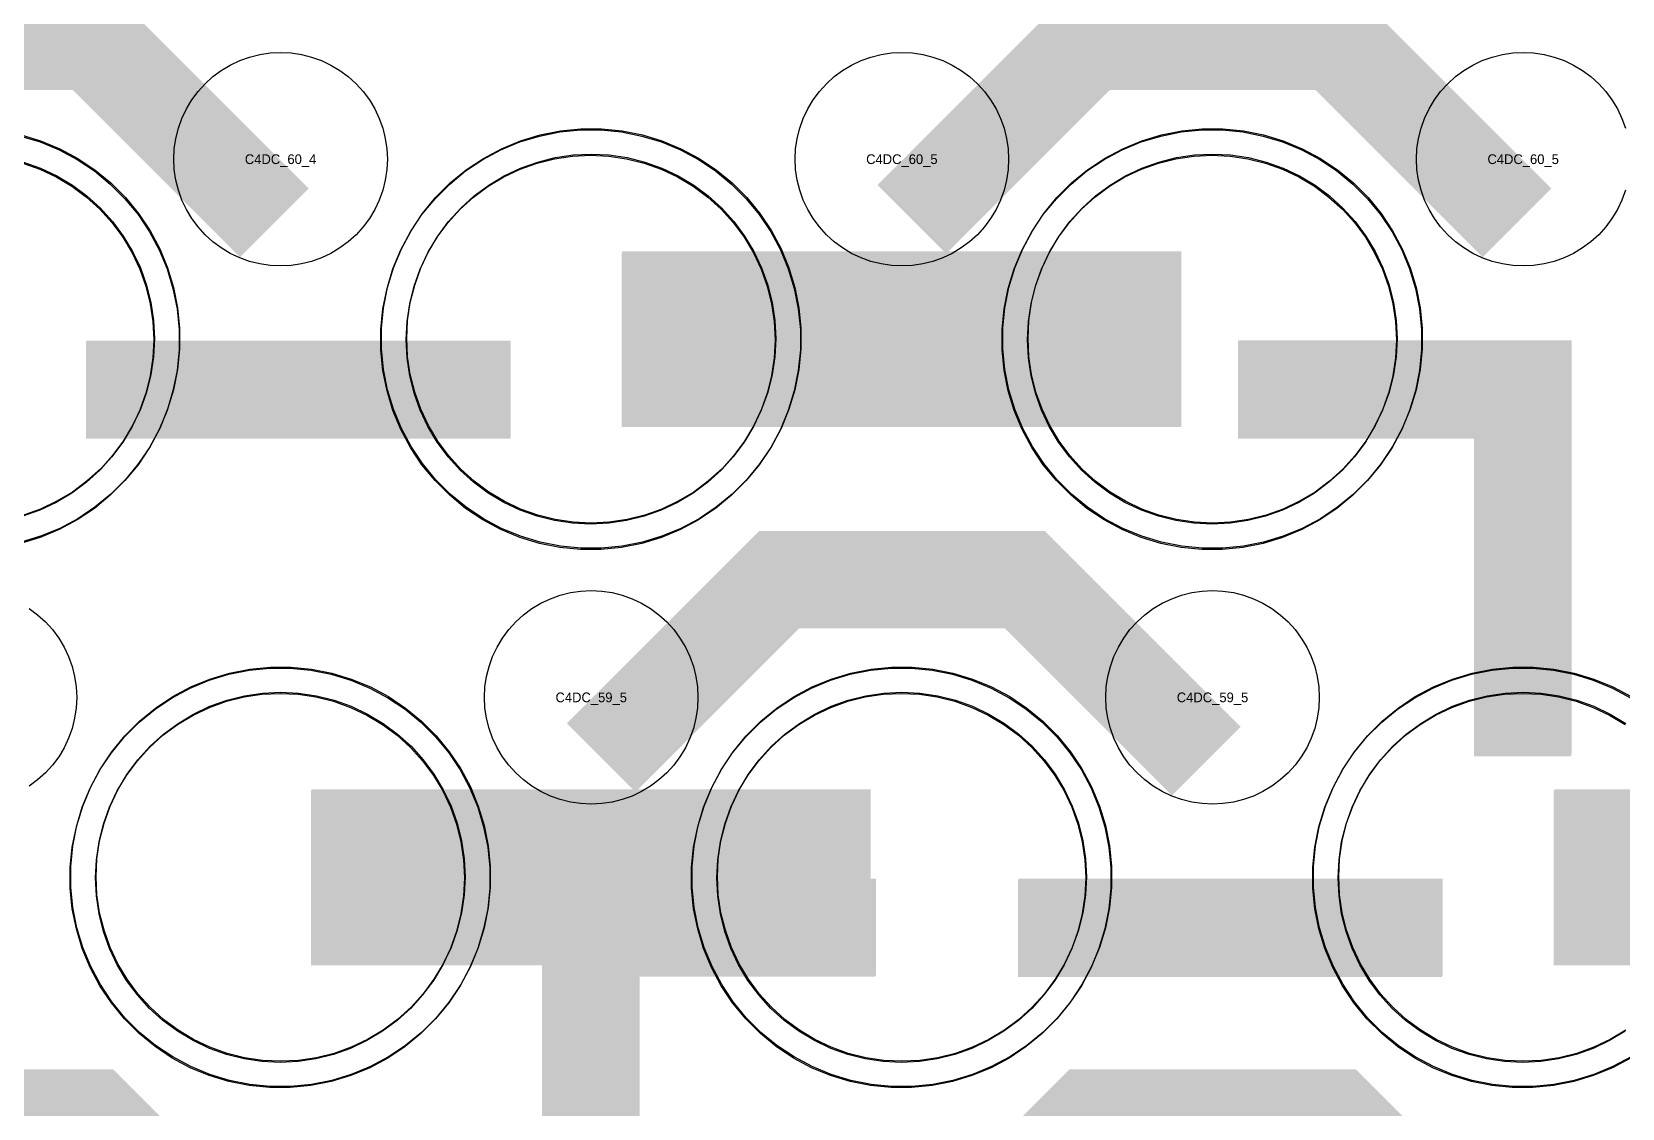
# Model space of a CAD drawing. Extents: x -11880 to 11880, y -14992 to 14992.
# Drawn here: x -10544.1 to -10134.5, y -6723.9 to -6446.7 of the extents above; entities that cross this region are included whole.
import ezdxf
from ezdxf.enums import TextEntityAlignment as Align

# ---------------------------------------------------------------- set-up
doc = ezdxf.new("R2010")
doc.units = 0
doc.header["$MEASUREMENT"] = 0
for name, color, linetype in [('GDS_775_DT_237', 138, 'CONTINUOUS'), ('RDL1_FS', 34, 'CONTINUOUS'), ('RDL_BS', 160, 'CONTINUOUS')]:
    doc.layers.add(name, color=color, linetype=linetype)

msp = doc.modelspace()

# ---------------------------------------------------------------- linework, layer by layer
at = {"layer": 'RDL1_FS', "color": 241, "true_color": 0xf7abae}
for points in [[(-10400.149, -6573.511), (-10404.806, -6573.282), (-10409.417, -6572.598), (-10413.94, -6571.466), (-10418.33, -6569.894), (-10422.544, -6567.902), (-10426.544, -6565.504), (-10430.289, -6562.726), (-10433.743, -6559.596), (-10436.873, -6556.142), (-10439.651, -6552.397), (-10442.049, -6548.397), (-10444.041, -6544.183), (-10445.613, -6539.793), (-10446.745, -6535.27), (-10447.429, -6530.659), (-10447.658, -6526.002), (-10447.429, -6521.345), (-10446.745, -6516.734), (-10445.613, -6512.211), (-10444.041, -6507.821), (-10442.049, -6503.607), (-10439.651, -6499.607), (-10436.873, -6495.862), (-10433.743, -6492.408), (-10430.289, -6489.278), (-10426.544, -6486.5), (-10422.544, -6484.102), (-10418.33, -6482.11), (-10413.94, -6480.538), (-10409.417, -6479.406), (-10404.806, -6478.722), (-10400.149, -6478.493), (-10395.492, -6478.722), (-10390.881, -6479.406), (-10386.358, -6480.538), (-10381.968, -6482.11), (-10377.754, -6484.102), (-10373.754, -6486.5), (-10370.009, -6489.278), (-10366.555, -6492.408), (-10363.425, -6495.862), (-10360.647, -6499.607), (-10358.249, -6503.607), (-10356.257, -6507.821), (-10354.685, -6512.211), (-10353.553, -6516.734), (-10352.869, -6521.345), (-10352.64, -6526.002), (-10352.869, -6530.659), (-10353.553, -6535.27), (-10354.685, -6539.793), (-10356.257, -6544.183), (-10358.249, -6548.397), (-10360.647, -6552.397), (-10363.425, -6556.142), (-10366.555, -6559.596), (-10370.009, -6562.726), (-10373.754, -6565.504), (-10377.754, -6567.902), (-10381.968, -6569.894), (-10386.358, -6571.466), (-10390.881, -6572.598), (-10395.492, -6573.282)], [(-10240.149, -6573.511), (-10244.806, -6573.282), (-10249.417, -6572.598), (-10253.94, -6571.466), (-10258.33, -6569.894), (-10262.544, -6567.902), (-10266.544, -6565.504), (-10270.289, -6562.726), (-10273.743, -6559.596), (-10276.873, -6556.142), (-10279.651, -6552.397), (-10282.049, -6548.397), (-10284.041, -6544.183), (-10285.613, -6539.793), (-10286.745, -6535.27), (-10287.429, -6530.659), (-10287.658, -6526.002), (-10287.429, -6521.345), (-10286.745, -6516.734), (-10285.613, -6512.211), (-10284.041, -6507.821), (-10282.049, -6503.607), (-10279.651, -6499.607), (-10276.873, -6495.862), (-10273.743, -6492.408), (-10270.289, -6489.278), (-10266.544, -6486.5), (-10262.544, -6484.102), (-10258.33, -6482.11), (-10253.94, -6480.538), (-10249.417, -6479.406), (-10244.806, -6478.722), (-10240.149, -6478.493), (-10235.492, -6478.722), (-10230.881, -6479.406), (-10226.358, -6480.538), (-10221.968, -6482.11), (-10217.754, -6484.102), (-10213.754, -6486.5), (-10210.009, -6489.278), (-10206.555, -6492.408), (-10203.425, -6495.862), (-10200.647, -6499.607), (-10198.249, -6503.607), (-10196.257, -6507.821), (-10194.685, -6512.211), (-10193.553, -6516.734), (-10192.869, -6521.345), (-10192.64, -6526.002), (-10192.869, -6530.659), (-10193.553, -6535.27), (-10194.685, -6539.793), (-10196.257, -6544.183), (-10198.249, -6548.397), (-10200.647, -6552.397), (-10203.425, -6556.142), (-10206.555, -6559.596), (-10210.009, -6562.726), (-10213.754, -6565.504), (-10217.754, -6567.902), (-10221.968, -6569.894), (-10226.358, -6571.466), (-10230.881, -6572.598), (-10235.492, -6573.282)], [(-10480.149, -6712.076), (-10484.806, -6711.847), (-10489.417, -6711.163), (-10493.94, -6710.031), (-10498.33, -6708.459), (-10502.544, -6706.467), (-10506.544, -6704.069), (-10510.289, -6701.291), (-10513.743, -6698.161), (-10516.873, -6694.707), (-10519.651, -6690.962), (-10522.049, -6686.962), (-10524.041, -6682.748), (-10525.613, -6678.358), (-10526.745, -6673.835), (-10527.429, -6669.224), (-10527.658, -6664.567), (-10527.429, -6659.91), (-10526.745, -6655.299), (-10525.613, -6650.776), (-10524.041, -6646.386), (-10522.049, -6642.172), (-10519.651, -6638.172), (-10516.873, -6634.427), (-10513.743, -6630.973), (-10510.289, -6627.843), (-10506.544, -6625.065), (-10502.544, -6622.667), (-10498.33, -6620.675), (-10493.94, -6619.103), (-10489.417, -6617.971), (-10484.806, -6617.287), (-10480.149, -6617.058), (-10475.492, -6617.287), (-10470.881, -6617.971), (-10466.358, -6619.103), (-10461.968, -6620.675), (-10457.754, -6622.667), (-10453.754, -6625.065), (-10450.009, -6627.843), (-10446.555, -6630.973), (-10443.425, -6634.427), (-10440.647, -6638.172), (-10438.249, -6642.172), (-10436.257, -6646.386), (-10434.685, -6650.776), (-10433.553, -6655.299), (-10432.869, -6659.91), (-10432.64, -6664.567), (-10432.869, -6669.224), (-10433.553, -6673.835), (-10434.685, -6678.358), (-10436.257, -6682.748), (-10438.249, -6686.962), (-10440.647, -6690.962), (-10443.425, -6694.707), (-10446.555, -6698.161), (-10450.009, -6701.291), (-10453.754, -6704.069), (-10457.754, -6706.467), (-10461.968, -6708.459), (-10466.358, -6710.031), (-10470.881, -6711.163), (-10475.492, -6711.847)], [(-10320.149, -6712.076), (-10324.806, -6711.847), (-10329.417, -6711.163), (-10333.94, -6710.031), (-10338.33, -6708.459), (-10342.544, -6706.467), (-10346.544, -6704.069), (-10350.289, -6701.291), (-10353.743, -6698.161), (-10356.873, -6694.707), (-10359.651, -6690.962), (-10362.049, -6686.962), (-10364.041, -6682.748), (-10365.613, -6678.358), (-10366.745, -6673.835), (-10367.429, -6669.224), (-10367.658, -6664.567), (-10367.429, -6659.91), (-10366.745, -6655.299), (-10365.613, -6650.776), (-10364.041, -6646.386), (-10362.049, -6642.172), (-10359.651, -6638.172), (-10356.873, -6634.427), (-10353.743, -6630.973), (-10350.289, -6627.843), (-10346.544, -6625.065), (-10342.544, -6622.667), (-10338.33, -6620.675), (-10333.94, -6619.103), (-10329.417, -6617.971), (-10324.806, -6617.287), (-10320.149, -6617.058), (-10315.492, -6617.287), (-10310.881, -6617.971), (-10306.358, -6619.103), (-10301.968, -6620.675), (-10297.754, -6622.667), (-10293.754, -6625.065), (-10290.009, -6627.843), (-10286.555, -6630.973), (-10283.425, -6634.427), (-10280.647, -6638.172), (-10278.249, -6642.172), (-10276.257, -6646.386), (-10274.685, -6650.776), (-10273.553, -6655.299), (-10272.869, -6659.91), (-10272.64, -6664.567), (-10272.869, -6669.224), (-10273.553, -6673.835), (-10274.685, -6678.358), (-10276.257, -6682.748), (-10278.249, -6686.962), (-10280.647, -6690.962), (-10283.425, -6694.707), (-10286.555, -6698.161), (-10290.009, -6701.291), (-10293.754, -6704.069), (-10297.754, -6706.467), (-10301.968, -6708.459), (-10306.358, -6710.031), (-10310.881, -6711.163), (-10315.492, -6711.847)]]:
    msp.add_lwpolyline(points, close=True, dxfattribs=at)
at = {"layer": 'RDL1_FS'}
for points in [[(-10400, -6573.229), (-10404.657, -6573), (-10409.268, -6572.316), (-10413.791, -6571.184), (-10418.181, -6569.612), (-10422.395, -6567.62), (-10426.395, -6565.222), (-10430.14, -6562.444), (-10433.594, -6559.314), (-10436.724, -6555.86), (-10439.502, -6552.115), (-10441.9, -6548.115), (-10443.892, -6543.901), (-10445.464, -6539.511), (-10446.596, -6534.988), (-10447.28, -6530.377), (-10447.509, -6525.72), (-10447.28, -6521.063), (-10446.596, -6516.452), (-10445.464, -6511.929), (-10443.892, -6507.539), (-10441.9, -6503.325), (-10439.502, -6499.325), (-10436.724, -6495.58), (-10433.594, -6492.126), (-10430.14, -6488.996), (-10426.395, -6486.218), (-10422.395, -6483.82), (-10418.181, -6481.828), (-10413.791, -6480.256), (-10409.268, -6479.124), (-10404.657, -6478.44), (-10400, -6478.211), (-10395.343, -6478.44), (-10390.732, -6479.124), (-10386.209, -6480.256), (-10381.819, -6481.828), (-10377.605, -6483.82), (-10373.605, -6486.218), (-10369.86, -6488.996), (-10366.406, -6492.126), (-10363.276, -6495.58), (-10360.498, -6499.325), (-10358.1, -6503.325), (-10356.108, -6507.539), (-10354.536, -6511.929), (-10353.404, -6516.452), (-10352.72, -6521.063), (-10352.491, -6525.72), (-10352.72, -6530.377), (-10353.404, -6534.988), (-10354.536, -6539.511), (-10356.108, -6543.901), (-10358.1, -6548.115), (-10360.498, -6552.115), (-10363.276, -6555.86), (-10366.406, -6559.314), (-10369.86, -6562.444), (-10373.605, -6565.222), (-10377.605, -6567.62), (-10381.819, -6569.612), (-10386.209, -6571.184), (-10390.732, -6572.316), (-10395.343, -6573)], [(-10240, -6573.229), (-10244.657, -6573), (-10249.268, -6572.316), (-10253.791, -6571.184), (-10258.181, -6569.612), (-10262.395, -6567.62), (-10266.395, -6565.222), (-10270.14, -6562.444), (-10273.594, -6559.314), (-10276.724, -6555.86), (-10279.502, -6552.115), (-10281.9, -6548.115), (-10283.892, -6543.901), (-10285.464, -6539.511), (-10286.596, -6534.988), (-10287.28, -6530.377), (-10287.509, -6525.72), (-10287.28, -6521.063), (-10286.596, -6516.452), (-10285.464, -6511.929), (-10283.892, -6507.539), (-10281.9, -6503.325), (-10279.502, -6499.325), (-10276.724, -6495.58), (-10273.594, -6492.126), (-10270.14, -6488.996), (-10266.395, -6486.218), (-10262.395, -6483.82), (-10258.181, -6481.828), (-10253.791, -6480.256), (-10249.268, -6479.124), (-10244.657, -6478.44), (-10240, -6478.211), (-10235.343, -6478.44), (-10230.732, -6479.124), (-10226.209, -6480.256), (-10221.819, -6481.828), (-10217.605, -6483.82), (-10213.605, -6486.218), (-10209.86, -6488.996), (-10206.406, -6492.126), (-10203.276, -6495.58), (-10200.498, -6499.325), (-10198.1, -6503.325), (-10196.108, -6507.539), (-10194.536, -6511.929), (-10193.404, -6516.452), (-10192.72, -6521.063), (-10192.491, -6525.72), (-10192.72, -6530.377), (-10193.404, -6534.988), (-10194.536, -6539.511), (-10196.108, -6543.901), (-10198.1, -6548.115), (-10200.498, -6552.115), (-10203.276, -6555.86), (-10206.406, -6559.314), (-10209.86, -6562.444), (-10213.605, -6565.222), (-10217.605, -6567.62), (-10221.819, -6569.612), (-10226.209, -6571.184), (-10230.732, -6572.316), (-10235.343, -6573)], [(-10480, -6711.794), (-10484.657, -6711.565), (-10489.268, -6710.881), (-10493.791, -6709.749), (-10498.181, -6708.177), (-10502.395, -6706.185), (-10506.395, -6703.787), (-10510.14, -6701.009), (-10513.594, -6697.879), (-10516.724, -6694.425), (-10519.502, -6690.68), (-10521.9, -6686.68), (-10523.892, -6682.466), (-10525.464, -6678.076), (-10526.596, -6673.553), (-10527.28, -6668.942), (-10527.509, -6664.285), (-10527.28, -6659.628), (-10526.596, -6655.017), (-10525.464, -6650.494), (-10523.892, -6646.104), (-10521.9, -6641.89), (-10519.502, -6637.89), (-10516.724, -6634.145), (-10513.594, -6630.691), (-10510.14, -6627.561), (-10506.395, -6624.783), (-10502.395, -6622.385), (-10498.181, -6620.393), (-10493.791, -6618.821), (-10489.268, -6617.689), (-10484.657, -6617.005), (-10480, -6616.776), (-10475.343, -6617.005), (-10470.732, -6617.689), (-10466.209, -6618.821), (-10461.819, -6620.393), (-10457.605, -6622.385), (-10453.605, -6624.783), (-10449.86, -6627.561), (-10446.406, -6630.691), (-10443.276, -6634.145), (-10440.498, -6637.89), (-10438.1, -6641.89), (-10436.108, -6646.104), (-10434.536, -6650.494), (-10433.404, -6655.017), (-10432.72, -6659.628), (-10432.491, -6664.285), (-10432.72, -6668.942), (-10433.404, -6673.553), (-10434.536, -6678.076), (-10436.108, -6682.466), (-10438.1, -6686.68), (-10440.498, -6690.68), (-10443.276, -6694.425), (-10446.406, -6697.879), (-10449.86, -6701.009), (-10453.605, -6703.787), (-10457.605, -6706.185), (-10461.819, -6708.177), (-10466.209, -6709.749), (-10470.732, -6710.881), (-10475.343, -6711.565)], [(-10320, -6711.794), (-10324.657, -6711.565), (-10329.268, -6710.881), (-10333.791, -6709.749), (-10338.181, -6708.177), (-10342.395, -6706.185), (-10346.395, -6703.787), (-10350.14, -6701.009), (-10353.594, -6697.879), (-10356.724, -6694.425), (-10359.502, -6690.68), (-10361.9, -6686.68), (-10363.892, -6682.466), (-10365.464, -6678.076), (-10366.596, -6673.553), (-10367.28, -6668.942), (-10367.509, -6664.285), (-10367.28, -6659.628), (-10366.596, -6655.017), (-10365.464, -6650.494), (-10363.892, -6646.104), (-10361.9, -6641.89), (-10359.502, -6637.89), (-10356.724, -6634.145), (-10353.594, -6630.691), (-10350.14, -6627.561), (-10346.395, -6624.783), (-10342.395, -6622.385), (-10338.181, -6620.393), (-10333.791, -6618.821), (-10329.268, -6617.689), (-10324.657, -6617.005), (-10320, -6616.776), (-10315.343, -6617.005), (-10310.732, -6617.689), (-10306.209, -6618.821), (-10301.819, -6620.393), (-10297.605, -6622.385), (-10293.605, -6624.783), (-10289.86, -6627.561), (-10286.406, -6630.691), (-10283.276, -6634.145), (-10280.498, -6637.89), (-10278.1, -6641.89), (-10276.108, -6646.104), (-10274.536, -6650.494), (-10273.404, -6655.017), (-10272.72, -6659.628), (-10272.491, -6664.285), (-10272.72, -6668.942), (-10273.404, -6673.553), (-10274.536, -6678.076), (-10276.108, -6682.466), (-10278.1, -6686.68), (-10280.498, -6690.68), (-10283.276, -6694.425), (-10286.406, -6697.879), (-10289.86, -6701.009), (-10293.605, -6703.787), (-10297.605, -6706.185), (-10301.819, -6708.177), (-10306.209, -6709.749), (-10310.732, -6710.881), (-10315.343, -6711.565)]]:
    msp.add_lwpolyline(points, close=True, dxfattribs=at)
at = {"layer": 'RDL1_FS', "color": 241, "true_color": 0xf7abae}
for points in [[(-10546.358, -6480.538), (-10541.968, -6482.11), (-10537.754, -6484.102), (-10533.754, -6486.5), (-10530.009, -6489.278), (-10526.555, -6492.408), (-10523.425, -6495.862), (-10520.647, -6499.607), (-10518.249, -6503.607), (-10516.257, -6507.821), (-10514.685, -6512.211), (-10513.553, -6516.734), (-10512.869, -6521.345), (-10512.64, -6526.002), (-10512.869, -6530.659), (-10513.553, -6535.27), (-10514.685, -6539.793), (-10516.257, -6544.183), (-10518.249, -6548.397), (-10520.647, -6552.397), (-10523.425, -6556.142), (-10526.555, -6559.596), (-10530.009, -6562.726), (-10533.754, -6565.504), (-10537.754, -6567.902), (-10541.968, -6569.894), (-10546.358, -6571.466)], [(-10133.754, -6704.069), (-10137.754, -6706.467), (-10141.968, -6708.459), (-10146.358, -6710.031), (-10150.881, -6711.163), (-10155.492, -6711.847), (-10160.149, -6712.076), (-10164.806, -6711.847), (-10169.417, -6711.163), (-10173.94, -6710.031), (-10178.33, -6708.459), (-10182.544, -6706.467), (-10186.544, -6704.069), (-10190.289, -6701.291), (-10193.743, -6698.161), (-10196.873, -6694.707), (-10199.651, -6690.962), (-10202.049, -6686.962), (-10204.041, -6682.748), (-10205.613, -6678.358), (-10206.745, -6673.835), (-10207.429, -6669.224), (-10207.658, -6664.567), (-10207.429, -6659.91), (-10206.745, -6655.299), (-10205.613, -6650.776), (-10204.041, -6646.386), (-10202.049, -6642.172), (-10199.651, -6638.172), (-10196.873, -6634.427), (-10193.743, -6630.973), (-10190.289, -6627.843), (-10186.544, -6625.065), (-10182.544, -6622.667), (-10178.33, -6620.675), (-10173.94, -6619.103), (-10169.417, -6617.971), (-10164.806, -6617.287), (-10160.149, -6617.058), (-10155.492, -6617.287), (-10150.881, -6617.971), (-10146.358, -6619.103), (-10141.968, -6620.675), (-10137.754, -6622.667), (-10133.754, -6625.065)]]:
    msp.add_lwpolyline(points, dxfattribs=at)
at = {"layer": 'RDL1_FS'}
for points in [[(-10546.209, -6480.256), (-10541.819, -6481.828), (-10537.605, -6483.82), (-10533.605, -6486.218), (-10529.86, -6488.996), (-10526.406, -6492.126), (-10523.276, -6495.58), (-10520.498, -6499.325), (-10518.1, -6503.325), (-10516.108, -6507.539), (-10514.536, -6511.929), (-10513.404, -6516.452), (-10512.72, -6521.063), (-10512.491, -6525.72), (-10512.72, -6530.377), (-10513.404, -6534.988), (-10514.536, -6539.511), (-10516.108, -6543.901), (-10518.1, -6548.115), (-10520.498, -6552.115), (-10523.276, -6555.86), (-10526.406, -6559.314), (-10529.86, -6562.444), (-10533.605, -6565.222), (-10537.605, -6567.62), (-10541.819, -6569.612), (-10546.209, -6571.184)], [(-10133.605, -6703.787), (-10137.605, -6706.185), (-10141.819, -6708.177), (-10146.209, -6709.749), (-10150.732, -6710.881), (-10155.343, -6711.565), (-10160, -6711.794), (-10164.657, -6711.565), (-10169.268, -6710.881), (-10173.791, -6709.749), (-10178.181, -6708.177), (-10182.395, -6706.185), (-10186.395, -6703.787), (-10190.14, -6701.009), (-10193.594, -6697.879), (-10196.724, -6694.425), (-10199.502, -6690.68), (-10201.9, -6686.68), (-10203.892, -6682.466), (-10205.464, -6678.076), (-10206.596, -6673.553), (-10207.28, -6668.942), (-10207.509, -6664.285), (-10207.28, -6659.628), (-10206.596, -6655.017), (-10205.464, -6650.494), (-10203.892, -6646.104), (-10201.9, -6641.89), (-10199.502, -6637.89), (-10196.724, -6634.145), (-10193.594, -6630.691), (-10190.14, -6627.561), (-10186.395, -6624.783), (-10182.395, -6622.385), (-10178.181, -6620.393), (-10173.791, -6618.821), (-10169.268, -6617.689), (-10164.657, -6617.005), (-10160, -6616.776), (-10155.343, -6617.005), (-10150.732, -6617.689), (-10146.209, -6618.821), (-10141.819, -6620.393), (-10137.605, -6622.385), (-10133.605, -6624.783)]]:
    msp.add_lwpolyline(points, dxfattribs=at)
at = {"layer": 'RDL1_FS', "color": 241, "true_color": 0xf7abae}
for points in [[(-10392.147, -6526.002, 45, 45, 0), (-10320.147, -6526.002, 45, 45, 0)], [(-10320.147, -6526.002, 45, 45, 0), (-10248.147, -6526.002, 45, 45, 0)], [(-10472.147, -6664.567, 45, 45, 0), (-10400.147, -6664.567, 45, 45, 0)], [(-10400.147, -6664.567, 45, 45, 0), (-10328.147, -6664.567, 45, 45, 0)], [(-10152.147, -6664.567, 45, 45, 0), (-10080.147, -6664.567, 45, 45, 0)]]:
    msp.add_lwpolyline(points, format="xyseb", dxfattribs=at)
at = {"layer": 'RDL1_FS'}
for points in [[(-10391.998, -6525.72, 45, 45, 0), (-10319.998, -6525.72, 45, 45, 0)], [(-10319.998, -6525.72, 45, 45, 0), (-10247.998, -6525.72, 45, 45, 0)], [(-10471.998, -6664.285, 45, 45, 0), (-10399.998, -6664.285, 45, 45, 0)], [(-10399.998, -6664.285, 45, 45, 0), (-10327.998, -6664.285, 45, 45, 0)], [(-10151.998, -6664.285, 45, 45, 0), (-10079.998, -6664.285, 45, 45, 0)]]:
    msp.add_lwpolyline(points, format="xyseb", dxfattribs=at)
at = {"layer": 'RDL_BS'}
for points in [[(-10481.599, -6495.933, 25, 25, 0), (-10528.313, -6449.219, 25, 25, 0), (-10558.071, -6449.219, 25, 25, 0)], [(-10317.438, -6495.034, 25, 25, 0), (-10271.623, -6449.219, 25, 25, 0), (-10238.07, -6449.219, 25, 25, 0)], [(-10161.599, -6495.933, 25, 25, 0), (-10208.313, -6449.219, 25, 25, 0), (-10238.071, -6449.219, 25, 25, 0)], [(-10160, -6632.965, 25, 25, 0), (-10160, -6526.188, 25, 25, 0)], [(-10160, -6632.965, 25, 25, 0), (-10160, -6526.188, 25, 25, 0)], [(-10529.984, -6538.733, 25, 25, 0), (-10420.719, -6538.733, 25, 25, 0)], [(-10147.5, -6538.688, 25, 25, 0), (-10233.333, -6538.688, 25, 25, 0)], [(-10147.5, -6538.688, 25, 25, 0), (-10212.167, -6538.688, 25, 25, 0)], [(-10397.438, -6633.599, 25, 25, 0), (-10351.623, -6587.784, 25, 25, 0), (-10318.07, -6587.784, 25, 25, 0)], [(-10241.599, -6634.498, 25, 25, 0), (-10288.313, -6587.784, 25, 25, 0), (-10318.071, -6587.784, 25, 25, 0)], [(-10400, -6771.53, 25, 25, 0), (-10400, -6664.753, 25, 25, 0)], [(-10400, -6771.53, 25, 25, 0), (-10400, -6664.753, 25, 25, 0)], [(-10412.5, -6677.253, 25, 25, 0), (-10347.833, -6677.253, 25, 25, 0)], [(-10412.5, -6677.253, 25, 25, 0), (-10326.667, -6677.253, 25, 25, 0)], [(-10289.984, -6677.298, 25, 25, 0), (-10180.719, -6677.298, 25, 25, 0)], [(-10481.599, -6773.063, 25, 25, 0), (-10528.313, -6726.349, 25, 25, 0), (-10558.071, -6726.349, 25, 25, 0)], [(-10317.438, -6772.164, 25, 25, 0), (-10271.623, -6726.349, 25, 25, 0), (-10238.07, -6726.349, 25, 25, 0)], [(-10161.599, -6773.063, 25, 25, 0), (-10208.313, -6726.349, 25, 25, 0), (-10238.071, -6726.349, 25, 25, 0)]]:
    msp.add_lwpolyline(points, format="xyseb", dxfattribs=at)
for points in [[(-10480, -6507.026), (-10482.693, -6506.894), (-10485.365, -6506.498), (-10487.984, -6505.841), (-10490.519, -6504.934), (-10492.956, -6503.782), (-10495.28, -6502.389), (-10497.443, -6500.786), (-10499.442, -6498.974), (-10501.254, -6496.975), (-10502.857, -6494.812), (-10504.25, -6492.488), (-10505.402, -6490.051), (-10506.309, -6487.516), (-10506.966, -6484.897), (-10507.362, -6482.225), (-10507.494, -6479.532), (-10507.362, -6476.839), (-10506.966, -6474.167), (-10506.309, -6471.548), (-10505.402, -6469.013), (-10504.25, -6466.576), (-10502.857, -6464.252), (-10501.254, -6462.089), (-10499.442, -6460.09), (-10497.443, -6458.278), (-10495.28, -6456.675), (-10492.956, -6455.282), (-10490.519, -6454.13), (-10487.984, -6453.223), (-10485.365, -6452.566), (-10482.693, -6452.17), (-10480, -6452.038), (-10477.307, -6452.17), (-10474.635, -6452.566), (-10472.016, -6453.223), (-10469.481, -6454.13), (-10467.044, -6455.282), (-10464.72, -6456.675), (-10462.557, -6458.278), (-10460.558, -6460.09), (-10458.746, -6462.089), (-10457.143, -6464.252), (-10455.75, -6466.576), (-10454.598, -6469.013), (-10453.691, -6471.548), (-10453.034, -6474.167), (-10452.638, -6476.839), (-10452.506, -6479.532), (-10452.638, -6482.225), (-10453.034, -6484.897), (-10453.691, -6487.516), (-10454.598, -6490.051), (-10455.75, -6492.488), (-10457.143, -6494.812), (-10458.746, -6496.975), (-10460.558, -6498.974), (-10462.557, -6500.786), (-10464.72, -6502.389), (-10467.044, -6503.782), (-10469.481, -6504.934), (-10472.016, -6505.841), (-10474.635, -6506.498), (-10477.307, -6506.894)], [(-10320, -6507.026), (-10322.693, -6506.894), (-10325.365, -6506.498), (-10327.984, -6505.841), (-10330.519, -6504.934), (-10332.956, -6503.782), (-10335.28, -6502.389), (-10337.443, -6500.786), (-10339.442, -6498.974), (-10341.254, -6496.975), (-10342.857, -6494.812), (-10344.25, -6492.488), (-10345.402, -6490.051), (-10346.309, -6487.516), (-10346.966, -6484.897), (-10347.362, -6482.225), (-10347.494, -6479.532), (-10347.362, -6476.839), (-10346.966, -6474.167), (-10346.309, -6471.548), (-10345.402, -6469.013), (-10344.25, -6466.576), (-10342.857, -6464.252), (-10341.254, -6462.089), (-10339.442, -6460.09), (-10337.443, -6458.278), (-10335.28, -6456.675), (-10332.956, -6455.282), (-10330.519, -6454.13), (-10327.984, -6453.223), (-10325.365, -6452.566), (-10322.693, -6452.17), (-10320, -6452.038), (-10317.307, -6452.17), (-10314.635, -6452.566), (-10312.016, -6453.223), (-10309.481, -6454.13), (-10307.044, -6455.282), (-10304.72, -6456.675), (-10302.557, -6458.278), (-10300.558, -6460.09), (-10298.746, -6462.089), (-10297.143, -6464.252), (-10295.75, -6466.576), (-10294.598, -6469.013), (-10293.691, -6471.548), (-10293.034, -6474.167), (-10292.638, -6476.839), (-10292.506, -6479.532), (-10292.638, -6482.225), (-10293.034, -6484.897), (-10293.691, -6487.516), (-10294.598, -6490.051), (-10295.75, -6492.488), (-10297.143, -6494.812), (-10298.746, -6496.975), (-10300.558, -6498.974), (-10302.557, -6500.786), (-10304.72, -6502.389), (-10307.044, -6503.782), (-10309.481, -6504.934), (-10312.016, -6505.841), (-10314.635, -6506.498), (-10317.307, -6506.894)], [(-10402.644, -6579.72), (-10407.938, -6579.203), (-10413.165, -6578.157), (-10418.205, -6576.626), (-10423.115, -6574.595), (-10427.777, -6572.103), (-10432.191, -6569.156), (-10436.292, -6565.794), (-10440.074, -6562.012), (-10443.436, -6557.911), (-10446.383, -6553.497), (-10448.875, -6548.835), (-10450.906, -6543.925), (-10452.437, -6538.885), (-10453.483, -6533.658), (-10454, -6528.364), (-10454, -6523.076), (-10453.483, -6517.782), (-10452.437, -6512.555), (-10450.906, -6507.515), (-10448.875, -6502.605), (-10446.383, -6497.943), (-10443.436, -6493.529), (-10440.074, -6489.428), (-10436.292, -6485.646), (-10432.191, -6482.284), (-10427.777, -6479.337), (-10423.115, -6476.845), (-10418.205, -6474.814), (-10413.165, -6473.283), (-10407.938, -6472.237), (-10402.644, -6471.72), (-10397.356, -6471.72), (-10392.062, -6472.237), (-10386.835, -6473.283), (-10381.795, -6474.814), (-10376.885, -6476.845), (-10372.223, -6479.337), (-10367.809, -6482.284), (-10363.708, -6485.646), (-10359.926, -6489.428), (-10356.564, -6493.529), (-10353.617, -6497.943), (-10351.125, -6502.605), (-10349.094, -6507.515), (-10347.563, -6512.555), (-10346.517, -6517.782), (-10346, -6523.076), (-10346, -6528.364), (-10346.517, -6533.658), (-10347.563, -6538.885), (-10349.094, -6543.925), (-10351.125, -6548.835), (-10353.617, -6553.497), (-10356.564, -6557.911), (-10359.926, -6562.012), (-10363.708, -6565.794), (-10367.809, -6569.156), (-10372.223, -6572.103), (-10376.885, -6574.595), (-10381.795, -6576.626), (-10386.835, -6578.157), (-10392.062, -6579.203), (-10397.356, -6579.72)], [(-10242.644, -6579.72), (-10247.938, -6579.203), (-10253.165, -6578.157), (-10258.205, -6576.626), (-10263.115, -6574.595), (-10267.777, -6572.103), (-10272.191, -6569.156), (-10276.292, -6565.794), (-10280.074, -6562.012), (-10283.436, -6557.911), (-10286.383, -6553.497), (-10288.875, -6548.835), (-10290.906, -6543.925), (-10292.437, -6538.885), (-10293.483, -6533.658), (-10294, -6528.364), (-10294, -6523.076), (-10293.483, -6517.782), (-10292.437, -6512.555), (-10290.906, -6507.515), (-10288.875, -6502.605), (-10286.383, -6497.943), (-10283.436, -6493.529), (-10280.074, -6489.428), (-10276.292, -6485.646), (-10272.191, -6482.284), (-10267.777, -6479.337), (-10263.115, -6476.845), (-10258.205, -6474.814), (-10253.165, -6473.283), (-10247.938, -6472.237), (-10242.644, -6471.72), (-10237.356, -6471.72), (-10232.062, -6472.237), (-10226.835, -6473.283), (-10221.795, -6474.814), (-10216.885, -6476.845), (-10212.223, -6479.337), (-10207.809, -6482.284), (-10203.708, -6485.646), (-10199.926, -6489.428), (-10196.564, -6493.529), (-10193.617, -6497.943), (-10191.125, -6502.605), (-10189.094, -6507.515), (-10187.563, -6512.555), (-10186.517, -6517.782), (-10186, -6523.076), (-10186, -6528.364), (-10186.517, -6533.658), (-10187.563, -6538.885), (-10189.094, -6543.925), (-10191.125, -6548.835), (-10193.617, -6553.497), (-10196.564, -6557.911), (-10199.926, -6562.012), (-10203.708, -6565.794), (-10207.809, -6569.156), (-10212.223, -6572.103), (-10216.885, -6574.595), (-10221.795, -6576.626), (-10226.835, -6578.157), (-10232.062, -6579.203), (-10237.356, -6579.72)], [(-10400, -6645.591), (-10402.693, -6645.459), (-10405.365, -6645.063), (-10407.984, -6644.406), (-10410.519, -6643.499), (-10412.956, -6642.347), (-10415.28, -6640.954), (-10417.443, -6639.351), (-10419.442, -6637.539), (-10421.254, -6635.54), (-10422.857, -6633.377), (-10424.25, -6631.053), (-10425.402, -6628.616), (-10426.309, -6626.081), (-10426.966, -6623.462), (-10427.362, -6620.79), (-10427.494, -6618.097), (-10427.362, -6615.404), (-10426.966, -6612.732), (-10426.309, -6610.113), (-10425.402, -6607.578), (-10424.25, -6605.141), (-10422.857, -6602.817), (-10421.254, -6600.654), (-10419.442, -6598.655), (-10417.443, -6596.843), (-10415.28, -6595.24), (-10412.956, -6593.847), (-10410.519, -6592.695), (-10407.984, -6591.788), (-10405.365, -6591.131), (-10402.693, -6590.735), (-10400, -6590.603), (-10397.307, -6590.735), (-10394.635, -6591.131), (-10392.016, -6591.788), (-10389.481, -6592.695), (-10387.044, -6593.847), (-10384.72, -6595.24), (-10382.557, -6596.843), (-10380.558, -6598.655), (-10378.746, -6600.654), (-10377.143, -6602.817), (-10375.75, -6605.141), (-10374.598, -6607.578), (-10373.691, -6610.113), (-10373.034, -6612.732), (-10372.638, -6615.404), (-10372.506, -6618.097), (-10372.638, -6620.79), (-10373.034, -6623.462), (-10373.691, -6626.081), (-10374.598, -6628.616), (-10375.75, -6631.053), (-10377.143, -6633.377), (-10378.746, -6635.54), (-10380.558, -6637.539), (-10382.557, -6639.351), (-10384.72, -6640.954), (-10387.044, -6642.347), (-10389.481, -6643.499), (-10392.016, -6644.406), (-10394.635, -6645.063), (-10397.307, -6645.459)], [(-10240, -6645.591), (-10242.693, -6645.459), (-10245.365, -6645.063), (-10247.984, -6644.406), (-10250.519, -6643.499), (-10252.956, -6642.347), (-10255.28, -6640.954), (-10257.443, -6639.351), (-10259.442, -6637.539), (-10261.254, -6635.54), (-10262.857, -6633.377), (-10264.25, -6631.053), (-10265.402, -6628.616), (-10266.309, -6626.081), (-10266.966, -6623.462), (-10267.362, -6620.79), (-10267.494, -6618.097), (-10267.362, -6615.404), (-10266.966, -6612.732), (-10266.309, -6610.113), (-10265.402, -6607.578), (-10264.25, -6605.141), (-10262.857, -6602.817), (-10261.254, -6600.654), (-10259.442, -6598.655), (-10257.443, -6596.843), (-10255.28, -6595.24), (-10252.956, -6593.847), (-10250.519, -6592.695), (-10247.984, -6591.788), (-10245.365, -6591.131), (-10242.693, -6590.735), (-10240, -6590.603), (-10237.307, -6590.735), (-10234.635, -6591.131), (-10232.016, -6591.788), (-10229.481, -6592.695), (-10227.044, -6593.847), (-10224.72, -6595.24), (-10222.557, -6596.843), (-10220.558, -6598.655), (-10218.746, -6600.654), (-10217.143, -6602.817), (-10215.75, -6605.141), (-10214.598, -6607.578), (-10213.691, -6610.113), (-10213.034, -6612.732), (-10212.638, -6615.404), (-10212.506, -6618.097), (-10212.638, -6620.79), (-10213.034, -6623.462), (-10213.691, -6626.081), (-10214.598, -6628.616), (-10215.75, -6631.053), (-10217.143, -6633.377), (-10218.746, -6635.54), (-10220.558, -6637.539), (-10222.557, -6639.351), (-10224.72, -6640.954), (-10227.044, -6642.347), (-10229.481, -6643.499), (-10232.016, -6644.406), (-10234.635, -6645.063), (-10237.307, -6645.459)], [(-10482.644, -6718.285), (-10487.938, -6717.768), (-10493.165, -6716.722), (-10498.205, -6715.191), (-10503.115, -6713.16), (-10507.777, -6710.668), (-10512.191, -6707.721), (-10516.292, -6704.359), (-10520.074, -6700.577), (-10523.436, -6696.476), (-10526.383, -6692.062), (-10528.875, -6687.4), (-10530.906, -6682.49), (-10532.437, -6677.45), (-10533.483, -6672.223), (-10534, -6666.929), (-10534, -6661.641), (-10533.483, -6656.347), (-10532.437, -6651.12), (-10530.906, -6646.08), (-10528.875, -6641.17), (-10526.383, -6636.508), (-10523.436, -6632.094), (-10520.074, -6627.993), (-10516.292, -6624.211), (-10512.191, -6620.849), (-10507.777, -6617.902), (-10503.115, -6615.41), (-10498.205, -6613.379), (-10493.165, -6611.848), (-10487.938, -6610.802), (-10482.644, -6610.285), (-10477.356, -6610.285), (-10472.062, -6610.802), (-10466.835, -6611.848), (-10461.795, -6613.379), (-10456.885, -6615.41), (-10452.223, -6617.902), (-10447.809, -6620.849), (-10443.708, -6624.211), (-10439.926, -6627.993), (-10436.564, -6632.094), (-10433.617, -6636.508), (-10431.125, -6641.17), (-10429.094, -6646.08), (-10427.563, -6651.12), (-10426.517, -6656.347), (-10426, -6661.641), (-10426, -6666.929), (-10426.517, -6672.223), (-10427.563, -6677.45), (-10429.094, -6682.49), (-10431.125, -6687.4), (-10433.617, -6692.062), (-10436.564, -6696.476), (-10439.926, -6700.577), (-10443.708, -6704.359), (-10447.809, -6707.721), (-10452.223, -6710.668), (-10456.885, -6713.16), (-10461.795, -6715.191), (-10466.835, -6716.722), (-10472.062, -6717.768), (-10477.356, -6718.285)], [(-10322.644, -6718.285), (-10327.938, -6717.768), (-10333.165, -6716.722), (-10338.205, -6715.191), (-10343.115, -6713.16), (-10347.777, -6710.668), (-10352.191, -6707.721), (-10356.292, -6704.359), (-10360.074, -6700.577), (-10363.436, -6696.476), (-10366.383, -6692.062), (-10368.875, -6687.4), (-10370.906, -6682.49), (-10372.437, -6677.45), (-10373.483, -6672.223), (-10374, -6666.929), (-10374, -6661.641), (-10373.483, -6656.347), (-10372.437, -6651.12), (-10370.906, -6646.08), (-10368.875, -6641.17), (-10366.383, -6636.508), (-10363.436, -6632.094), (-10360.074, -6627.993), (-10356.292, -6624.211), (-10352.191, -6620.849), (-10347.777, -6617.902), (-10343.115, -6615.41), (-10338.205, -6613.379), (-10333.165, -6611.848), (-10327.938, -6610.802), (-10322.644, -6610.285), (-10317.356, -6610.285), (-10312.062, -6610.802), (-10306.835, -6611.848), (-10301.795, -6613.379), (-10296.885, -6615.41), (-10292.223, -6617.902), (-10287.809, -6620.849), (-10283.708, -6624.211), (-10279.926, -6627.993), (-10276.564, -6632.094), (-10273.617, -6636.508), (-10271.125, -6641.17), (-10269.094, -6646.08), (-10267.563, -6651.12), (-10266.517, -6656.347), (-10266, -6661.641), (-10266, -6666.929), (-10266.517, -6672.223), (-10267.563, -6677.45), (-10269.094, -6682.49), (-10271.125, -6687.4), (-10273.617, -6692.062), (-10276.564, -6696.476), (-10279.926, -6700.577), (-10283.708, -6704.359), (-10287.809, -6707.721), (-10292.223, -6710.668), (-10296.885, -6713.16), (-10301.795, -6715.191), (-10306.835, -6716.722), (-10312.062, -6717.768), (-10317.356, -6718.285)]]:
    msp.add_lwpolyline(points, close=True, dxfattribs=at)
for points in [[(-10133.691, -6487.516), (-10134.598, -6490.051), (-10135.75, -6492.488), (-10137.143, -6494.812), (-10138.746, -6496.975), (-10140.558, -6498.974), (-10142.557, -6500.786), (-10144.72, -6502.389), (-10147.044, -6503.782), (-10149.481, -6504.934), (-10152.016, -6505.841), (-10154.635, -6506.498), (-10157.307, -6506.894), (-10160, -6507.026), (-10162.693, -6506.894), (-10165.365, -6506.498), (-10167.984, -6505.841), (-10170.519, -6504.934), (-10172.956, -6503.782), (-10175.28, -6502.389), (-10177.443, -6500.786), (-10179.442, -6498.974), (-10181.254, -6496.975), (-10182.857, -6494.812), (-10184.25, -6492.488), (-10185.402, -6490.051), (-10186.309, -6487.516), (-10186.966, -6484.897), (-10187.362, -6482.225), (-10187.494, -6479.532), (-10187.362, -6476.839), (-10186.966, -6474.167), (-10186.309, -6471.548), (-10185.402, -6469.013), (-10184.25, -6466.576), (-10182.857, -6464.252), (-10181.254, -6462.089), (-10179.442, -6460.09), (-10177.443, -6458.278), (-10175.28, -6456.675), (-10172.956, -6455.282), (-10170.519, -6454.13), (-10167.984, -6453.223), (-10165.365, -6452.566), (-10162.693, -6452.17), (-10160, -6452.038), (-10157.307, -6452.17), (-10154.635, -6452.566), (-10152.016, -6453.223), (-10149.481, -6454.13), (-10147.044, -6455.282), (-10144.72, -6456.675), (-10142.557, -6458.278), (-10140.558, -6460.09), (-10138.746, -6462.089), (-10137.143, -6464.252), (-10135.75, -6466.576), (-10134.598, -6469.013), (-10133.691, -6471.548)], [(-10546.835, -6473.283), (-10541.795, -6474.814), (-10536.885, -6476.845), (-10532.223, -6479.337), (-10527.809, -6482.284), (-10523.708, -6485.646), (-10519.926, -6489.428), (-10516.564, -6493.529), (-10513.617, -6497.943), (-10511.125, -6502.605), (-10509.094, -6507.515), (-10507.563, -6512.555), (-10506.517, -6517.782), (-10506, -6523.076), (-10506, -6528.364), (-10506.517, -6533.658), (-10507.563, -6538.885), (-10509.094, -6543.925), (-10511.125, -6548.835), (-10513.617, -6553.497), (-10516.564, -6557.911), (-10519.926, -6562.012), (-10523.708, -6565.794), (-10527.809, -6569.156), (-10532.223, -6572.103), (-10536.885, -6574.595), (-10541.795, -6576.626), (-10546.835, -6578.157)], [(-10544.72, -6595.24), (-10542.557, -6596.843), (-10540.558, -6598.655), (-10538.746, -6600.654), (-10537.143, -6602.817), (-10535.75, -6605.141), (-10534.598, -6607.578), (-10533.691, -6610.113), (-10533.034, -6612.732), (-10532.638, -6615.404), (-10532.506, -6618.097), (-10532.638, -6620.79), (-10533.034, -6623.462), (-10533.691, -6626.081), (-10534.598, -6628.616), (-10535.75, -6631.053), (-10537.143, -6633.377), (-10538.746, -6635.54), (-10540.558, -6637.539), (-10542.557, -6639.351), (-10544.72, -6640.954)], [(-10132.223, -6710.668), (-10136.885, -6713.16), (-10141.795, -6715.191), (-10146.835, -6716.722), (-10152.062, -6717.768), (-10157.356, -6718.285), (-10162.644, -6718.285), (-10167.938, -6717.768), (-10173.165, -6716.722), (-10178.205, -6715.191), (-10183.115, -6713.16), (-10187.777, -6710.668), (-10192.191, -6707.721), (-10196.292, -6704.359), (-10200.074, -6700.577), (-10203.436, -6696.476), (-10206.383, -6692.062), (-10208.875, -6687.4), (-10210.906, -6682.49), (-10212.437, -6677.45), (-10213.483, -6672.223), (-10214, -6666.929), (-10214, -6661.641), (-10213.483, -6656.347), (-10212.437, -6651.12), (-10210.906, -6646.08), (-10208.875, -6641.17), (-10206.383, -6636.508), (-10203.436, -6632.094), (-10200.074, -6627.993), (-10196.292, -6624.211), (-10192.191, -6620.849), (-10187.777, -6617.902), (-10183.115, -6615.41), (-10178.205, -6613.379), (-10173.165, -6611.848), (-10167.938, -6610.802), (-10162.644, -6610.285), (-10157.356, -6610.285), (-10152.062, -6610.802), (-10146.835, -6611.848), (-10141.795, -6613.379), (-10136.885, -6615.41), (-10132.223, -6617.902)]]:
    msp.add_lwpolyline(points, dxfattribs=at)
at = {"layer": 'RDL_BS', "color": 241, "true_color": 0xf7abae}
for points in [[(-10546.984, -6473.565), (-10541.944, -6475.096), (-10537.034, -6477.127), (-10532.372, -6479.619), (-10527.958, -6482.566), (-10523.857, -6485.928), (-10520.075, -6489.71), (-10516.713, -6493.811), (-10513.766, -6498.225), (-10511.274, -6502.887), (-10509.243, -6507.797), (-10507.712, -6512.837), (-10506.666, -6518.064), (-10506.149, -6523.358), (-10506.149, -6528.646), (-10506.666, -6533.94), (-10507.712, -6539.167), (-10509.243, -6544.207), (-10511.274, -6549.117), (-10513.766, -6553.779), (-10516.713, -6558.193), (-10520.075, -6562.294), (-10523.857, -6566.076), (-10527.958, -6569.438), (-10532.372, -6572.385), (-10537.034, -6574.877), (-10541.944, -6576.908), (-10546.984, -6578.439)], [(-10132.372, -6710.95), (-10137.034, -6713.442), (-10141.944, -6715.473), (-10146.984, -6717.004), (-10152.211, -6718.05), (-10157.505, -6718.567), (-10162.793, -6718.567), (-10168.087, -6718.05), (-10173.314, -6717.004), (-10178.354, -6715.473), (-10183.264, -6713.442), (-10187.926, -6710.95), (-10192.34, -6708.003), (-10196.441, -6704.641), (-10200.223, -6700.859), (-10203.585, -6696.758), (-10206.532, -6692.344), (-10209.024, -6687.682), (-10211.055, -6682.772), (-10212.586, -6677.732), (-10213.632, -6672.505), (-10214.149, -6667.211), (-10214.149, -6661.923), (-10213.632, -6656.629), (-10212.586, -6651.402), (-10211.055, -6646.362), (-10209.024, -6641.452), (-10206.532, -6636.79), (-10203.585, -6632.376), (-10200.223, -6628.275), (-10196.441, -6624.493), (-10192.34, -6621.131), (-10187.926, -6618.184), (-10183.264, -6615.692), (-10178.354, -6613.661), (-10173.314, -6612.13), (-10168.087, -6611.084), (-10162.793, -6610.567), (-10157.505, -6610.567), (-10152.211, -6611.084), (-10146.984, -6612.13), (-10141.944, -6613.661), (-10137.034, -6615.692), (-10132.372, -6618.184)]]:
    msp.add_lwpolyline(points, dxfattribs=at)
for points in [[(-10402.793, -6580.002), (-10408.087, -6579.485), (-10413.314, -6578.439), (-10418.354, -6576.908), (-10423.264, -6574.877), (-10427.926, -6572.385), (-10432.34, -6569.438), (-10436.441, -6566.076), (-10440.223, -6562.294), (-10443.585, -6558.193), (-10446.532, -6553.779), (-10449.024, -6549.117), (-10451.055, -6544.207), (-10452.586, -6539.167), (-10453.632, -6533.94), (-10454.149, -6528.646), (-10454.149, -6523.358), (-10453.632, -6518.064), (-10452.586, -6512.837), (-10451.055, -6507.797), (-10449.024, -6502.887), (-10446.532, -6498.225), (-10443.585, -6493.811), (-10440.223, -6489.71), (-10436.441, -6485.928), (-10432.34, -6482.566), (-10427.926, -6479.619), (-10423.264, -6477.127), (-10418.354, -6475.096), (-10413.314, -6473.565), (-10408.087, -6472.519), (-10402.793, -6472.002), (-10397.505, -6472.002), (-10392.211, -6472.519), (-10386.984, -6473.565), (-10381.944, -6475.096), (-10377.034, -6477.127), (-10372.372, -6479.619), (-10367.958, -6482.566), (-10363.857, -6485.928), (-10360.075, -6489.71), (-10356.713, -6493.811), (-10353.766, -6498.225), (-10351.274, -6502.887), (-10349.243, -6507.797), (-10347.712, -6512.837), (-10346.666, -6518.064), (-10346.149, -6523.358), (-10346.149, -6528.646), (-10346.666, -6533.94), (-10347.712, -6539.167), (-10349.243, -6544.207), (-10351.274, -6549.117), (-10353.766, -6553.779), (-10356.713, -6558.193), (-10360.075, -6562.294), (-10363.857, -6566.076), (-10367.958, -6569.438), (-10372.372, -6572.385), (-10377.034, -6574.877), (-10381.944, -6576.908), (-10386.984, -6578.439), (-10392.211, -6579.485), (-10397.505, -6580.002)], [(-10242.793, -6580.002), (-10248.087, -6579.485), (-10253.314, -6578.439), (-10258.354, -6576.908), (-10263.264, -6574.877), (-10267.926, -6572.385), (-10272.34, -6569.438), (-10276.441, -6566.076), (-10280.223, -6562.294), (-10283.585, -6558.193), (-10286.532, -6553.779), (-10289.024, -6549.117), (-10291.055, -6544.207), (-10292.586, -6539.167), (-10293.632, -6533.94), (-10294.149, -6528.646), (-10294.149, -6523.358), (-10293.632, -6518.064), (-10292.586, -6512.837), (-10291.055, -6507.797), (-10289.024, -6502.887), (-10286.532, -6498.225), (-10283.585, -6493.811), (-10280.223, -6489.71), (-10276.441, -6485.928), (-10272.34, -6482.566), (-10267.926, -6479.619), (-10263.264, -6477.127), (-10258.354, -6475.096), (-10253.314, -6473.565), (-10248.087, -6472.519), (-10242.793, -6472.002), (-10237.505, -6472.002), (-10232.211, -6472.519), (-10226.984, -6473.565), (-10221.944, -6475.096), (-10217.034, -6477.127), (-10212.372, -6479.619), (-10207.958, -6482.566), (-10203.857, -6485.928), (-10200.075, -6489.71), (-10196.713, -6493.811), (-10193.766, -6498.225), (-10191.274, -6502.887), (-10189.243, -6507.797), (-10187.712, -6512.837), (-10186.666, -6518.064), (-10186.149, -6523.358), (-10186.149, -6528.646), (-10186.666, -6533.94), (-10187.712, -6539.167), (-10189.243, -6544.207), (-10191.274, -6549.117), (-10193.766, -6553.779), (-10196.713, -6558.193), (-10200.075, -6562.294), (-10203.857, -6566.076), (-10207.958, -6569.438), (-10212.372, -6572.385), (-10217.034, -6574.877), (-10221.944, -6576.908), (-10226.984, -6578.439), (-10232.211, -6579.485), (-10237.505, -6580.002)], [(-10482.793, -6718.567), (-10488.087, -6718.05), (-10493.314, -6717.004), (-10498.354, -6715.473), (-10503.264, -6713.442), (-10507.926, -6710.95), (-10512.34, -6708.003), (-10516.441, -6704.641), (-10520.223, -6700.859), (-10523.585, -6696.758), (-10526.532, -6692.344), (-10529.024, -6687.682), (-10531.055, -6682.772), (-10532.586, -6677.732), (-10533.632, -6672.505), (-10534.149, -6667.211), (-10534.149, -6661.923), (-10533.632, -6656.629), (-10532.586, -6651.402), (-10531.055, -6646.362), (-10529.024, -6641.452), (-10526.532, -6636.79), (-10523.585, -6632.376), (-10520.223, -6628.275), (-10516.441, -6624.493), (-10512.34, -6621.131), (-10507.926, -6618.184), (-10503.264, -6615.692), (-10498.354, -6613.661), (-10493.314, -6612.13), (-10488.087, -6611.084), (-10482.793, -6610.567), (-10477.505, -6610.567), (-10472.211, -6611.084), (-10466.984, -6612.13), (-10461.944, -6613.661), (-10457.034, -6615.692), (-10452.372, -6618.184), (-10447.958, -6621.131), (-10443.857, -6624.493), (-10440.075, -6628.275), (-10436.713, -6632.376), (-10433.766, -6636.79), (-10431.274, -6641.452), (-10429.243, -6646.362), (-10427.712, -6651.402), (-10426.666, -6656.629), (-10426.149, -6661.923), (-10426.149, -6667.211), (-10426.666, -6672.505), (-10427.712, -6677.732), (-10429.243, -6682.772), (-10431.274, -6687.682), (-10433.766, -6692.344), (-10436.713, -6696.758), (-10440.075, -6700.859), (-10443.857, -6704.641), (-10447.958, -6708.003), (-10452.372, -6710.95), (-10457.034, -6713.442), (-10461.944, -6715.473), (-10466.984, -6717.004), (-10472.211, -6718.05), (-10477.505, -6718.567)], [(-10322.793, -6718.567), (-10328.087, -6718.05), (-10333.314, -6717.004), (-10338.354, -6715.473), (-10343.264, -6713.442), (-10347.926, -6710.95), (-10352.34, -6708.003), (-10356.441, -6704.641), (-10360.223, -6700.859), (-10363.585, -6696.758), (-10366.532, -6692.344), (-10369.024, -6687.682), (-10371.055, -6682.772), (-10372.586, -6677.732), (-10373.632, -6672.505), (-10374.149, -6667.211), (-10374.149, -6661.923), (-10373.632, -6656.629), (-10372.586, -6651.402), (-10371.055, -6646.362), (-10369.024, -6641.452), (-10366.532, -6636.79), (-10363.585, -6632.376), (-10360.223, -6628.275), (-10356.441, -6624.493), (-10352.34, -6621.131), (-10347.926, -6618.184), (-10343.264, -6615.692), (-10338.354, -6613.661), (-10333.314, -6612.13), (-10328.087, -6611.084), (-10322.793, -6610.567), (-10317.505, -6610.567), (-10312.211, -6611.084), (-10306.984, -6612.13), (-10301.944, -6613.661), (-10297.034, -6615.692), (-10292.372, -6618.184), (-10287.958, -6621.131), (-10283.857, -6624.493), (-10280.075, -6628.275), (-10276.713, -6632.376), (-10273.766, -6636.79), (-10271.274, -6641.452), (-10269.243, -6646.362), (-10267.712, -6651.402), (-10266.666, -6656.629), (-10266.149, -6661.923), (-10266.149, -6667.211), (-10266.666, -6672.505), (-10267.712, -6677.732), (-10269.243, -6682.772), (-10271.274, -6687.682), (-10273.766, -6692.344), (-10276.713, -6696.758), (-10280.075, -6700.859), (-10283.857, -6704.641), (-10287.958, -6708.003), (-10292.372, -6710.95), (-10297.034, -6713.442), (-10301.944, -6715.473), (-10306.984, -6717.004), (-10312.211, -6718.05), (-10317.505, -6718.567)]]:
    msp.add_lwpolyline(points, close=True, dxfattribs=at)
for points in [[(-10160.149, -6633.247, 25, 25, 0), (-10160.149, -6526.47, 25, 25, 0)], [(-10160.149, -6633.247, 25, 25, 0), (-10160.149, -6526.47, 25, 25, 0)], [(-10530.133, -6539.015, 25, 25, 0), (-10420.868, -6539.015, 25, 25, 0)], [(-10147.649, -6538.97, 25, 25, 0), (-10233.482, -6538.97, 25, 25, 0)], [(-10147.649, -6538.97, 25, 25, 0), (-10212.316, -6538.97, 25, 25, 0)], [(-10400.149, -6771.812, 25, 25, 0), (-10400.149, -6665.035, 25, 25, 0)], [(-10400.149, -6771.812, 25, 25, 0), (-10400.149, -6665.035, 25, 25, 0)], [(-10412.649, -6677.535, 25, 25, 0), (-10347.982, -6677.535, 25, 25, 0)], [(-10412.649, -6677.535, 25, 25, 0), (-10326.816, -6677.535, 25, 25, 0)], [(-10290.133, -6677.58, 25, 25, 0), (-10180.868, -6677.58, 25, 25, 0)]]:
    msp.add_lwpolyline(points, format="xyseb", dxfattribs=at)

# ---------------------------------------------------------------- texts
at = {"layer": 'GDS_775_DT_237'}
for s, p in [('C4DC_60_4', (-10480, -6479.532)), ('C4DC_60_4', (-10480, -6479.532)), ('C4DC_60_5', (-10320, -6479.532)), ('C4DC_60_5', (-10320, -6479.532)), ('C4DC_60_5', (-10160, -6479.532)), ('C4DC_60_5', (-10160, -6479.532)), ('C4DC_59_5', (-10400, -6618.097)), ('C4DC_59_5', (-10400, -6618.097)), ('C4DC_59_5', (-10240, -6618.097)), ('C4DC_59_5', (-10240, -6618.097))]:
    msp.add_text(s, height=2.5, dxfattribs=at).set_placement(p, align=Align.MIDDLE_CENTER)

doc.saveas('drawing.dxf')
